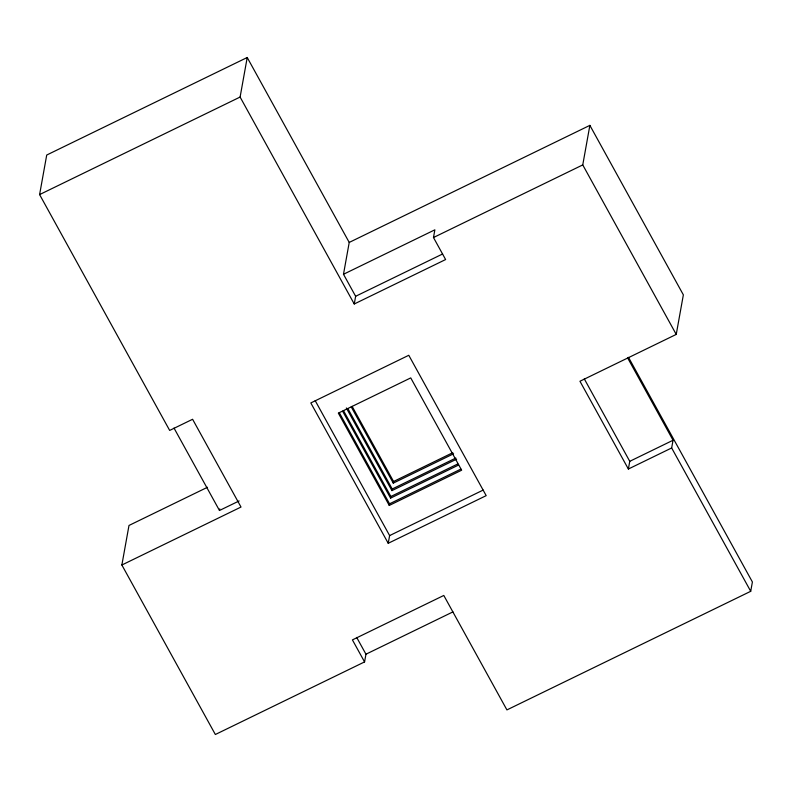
<?xml version="1.0" encoding="UTF-8"?>
<svg xmlns="http://www.w3.org/2000/svg" width="792" height="792" viewBox="0 0 792 792"><rect width="100%" height="100%" fill="white"/><g stroke="black" fill="none" stroke-linecap="round" stroke-linejoin="round"><path stroke-width="1.19" d="M356.697 637.431L365.953 654.212L364.567 661.914L215.355 734.501L121.869 565.003L241.006 507.048L192.595 419.275L169.676 430.422L39.6 194.585L46.718 155.034L247.223 57.499L349.223 242.431L343.49 274.27L355.638 296.287L354.252 303.989L445.619 259.548L433.481 237.531L434.867 229.819L343.49 274.27M121.869 565.003L128.987 525.462L207.514 487.258M354.252 303.989L240.105 97.05L247.223 57.499M239.125 500.94L219.473 510.493L219.77 508.87M389.258 505.435L338.342 413.117L410.741 377.903L461.647 470.21L389.258 505.435L389.555 503.811L339.233 412.573M458.578 465.043L390.575 498.128L390.862 496.505L343.5 410.632M456.637 459.142L391.921 490.624L392.218 489.001L347.817 408.504M453.598 453.776L393.277 483.12L393.565 481.496L352.123 406.365M388.228 543.292L310.82 402.94L408.781 355.281L486.189 495.643L388.228 543.292L389.624 535.59L315.186 400.633M627.591 357.835L673.052 440.253L671.656 447.965L628.373 469.022L579.952 381.249L676.239 334.412L582.754 164.914L589.872 125.364L349.223 242.431M628.373 469.022L629.759 461.32L584.298 378.893M676.239 334.412L683.357 294.862L589.872 125.364M364.567 661.914L352.42 639.896L443.797 595.455L506.92 709.909L750.717 591.307L752.4 581.981L628.501 357.34M39.6 194.585L240.105 97.05M433.481 237.531L582.754 164.914M355.638 296.287L442.609 253.984M393.565 481.496L452.796 452.687M392.218 489.001L455.836 458.053M390.862 496.505L457.776 463.954M389.555 503.811L460.845 469.121M389.624 535.59L483.179 490.07M629.759 461.32L673.052 440.253M365.953 654.212L452.925 611.899M671.656 447.965L750.717 591.307M351.242 406.91L393.277 483.12M346.342 407.979L391.921 490.624M342.619 411.187L390.575 498.128M174.012 428.066L219.473 510.493"/></g></svg>
